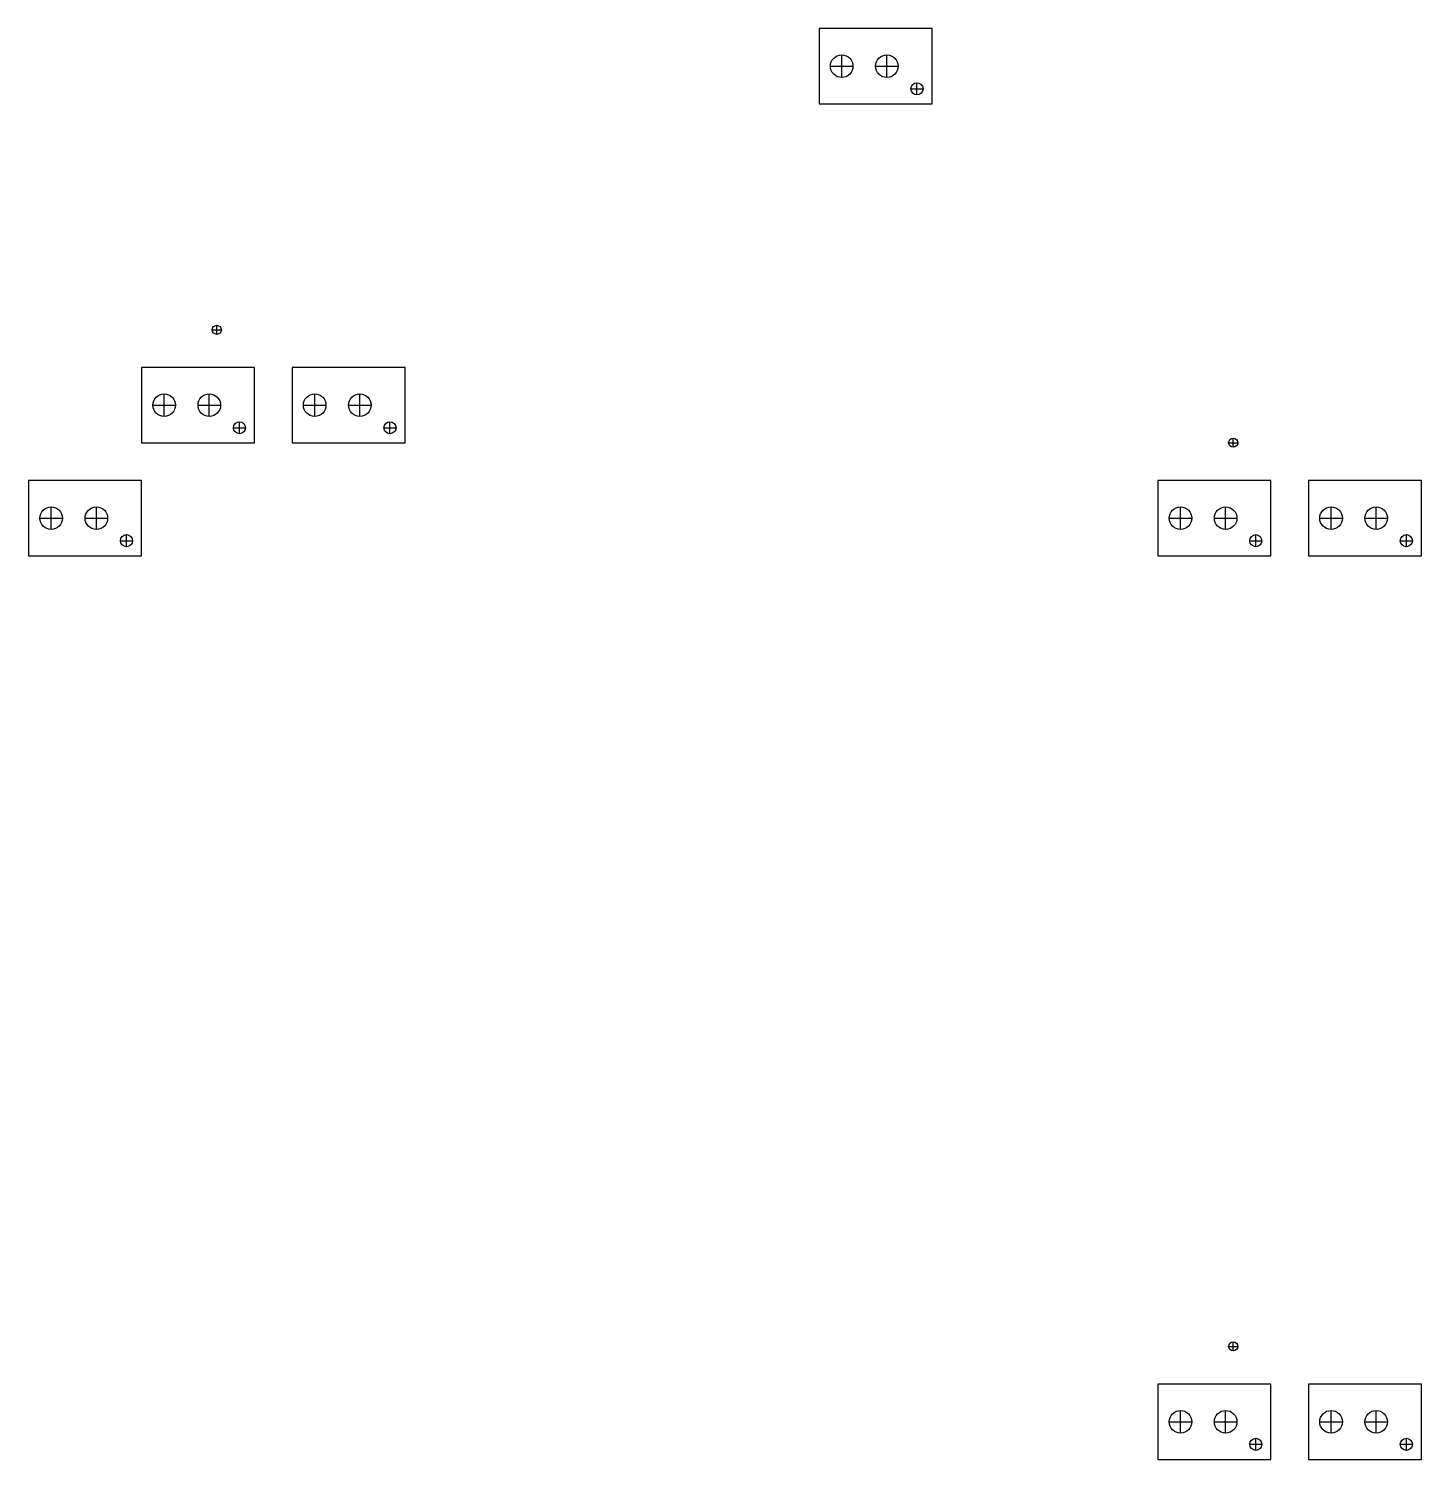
# Model space of a CAD drawing. Header units: millimetres. Extents: x 13500 to 32000, y 1000 to 20000.
import ezdxf

# ---------------------------------------------------------------- set-up
doc = ezdxf.new("R2010")
doc.units = ezdxf.units.MM
doc.layers.add('E-UNIT', color=7, linetype='Continuous')

# ---------------------------------------------------------------- blocks, each defined once
blk = doc.blocks.new('LIGHT_A')
for p, q in [((-150, 0), (150, 0)), ((0, -150), (0, 150))]:
    blk.add_line(p, q)
blk.add_circle((0, 0), 150)
blk = doc.blocks.new('OUTLET_2P')
for p, q in [((-80, 0), (80, 0)), ((0, -80), (0, 80))]:
    blk.add_line(p, q)
blk.add_circle((0, 0), 80)
blk = doc.blocks.new('UNIT_2L')
blk.add_lwpolyline([(0, 0), (1500, 0), (1500, 1000), (0, 1000)], close=True)
for name, p in [('LIGHT_A', (300, 500)), ('LIGHT_A', (900, 500)), ('OUTLET_2P', (1300, 200))]:
    blk.add_blockref(name, p)
blk = doc.blocks.new('SWITCH_1G')
for p, q in [((-60, 0), (60, 0)), ((0, -60), (0, 60))]:
    blk.add_line(p, q)
blk.add_circle((0, 0), 60)
blk = doc.blocks.new('FLOOR_3L')
for name, p in [('SWITCH_1G', (1000, 1500)), ('UNIT_2L', (0, 0)), ('UNIT_2L', (2000, 0))]:
    blk.add_blockref(name, p)

msp = doc.modelspace()

# ---------------------------------------------------------------- block references
at = {"layer": 'E-UNIT'}
for name, p in [('UNIT_2L', (24000, 19000)), ('FLOOR_3L', (15000, 14500)), ('FLOOR_3L', (28500, 13000)), ('UNIT_2L', (13500, 13000)), ('FLOOR_3L', (28500, 1000))]:
    msp.add_blockref(name, p, dxfattribs=at)

doc.saveas('drawing.dxf')
